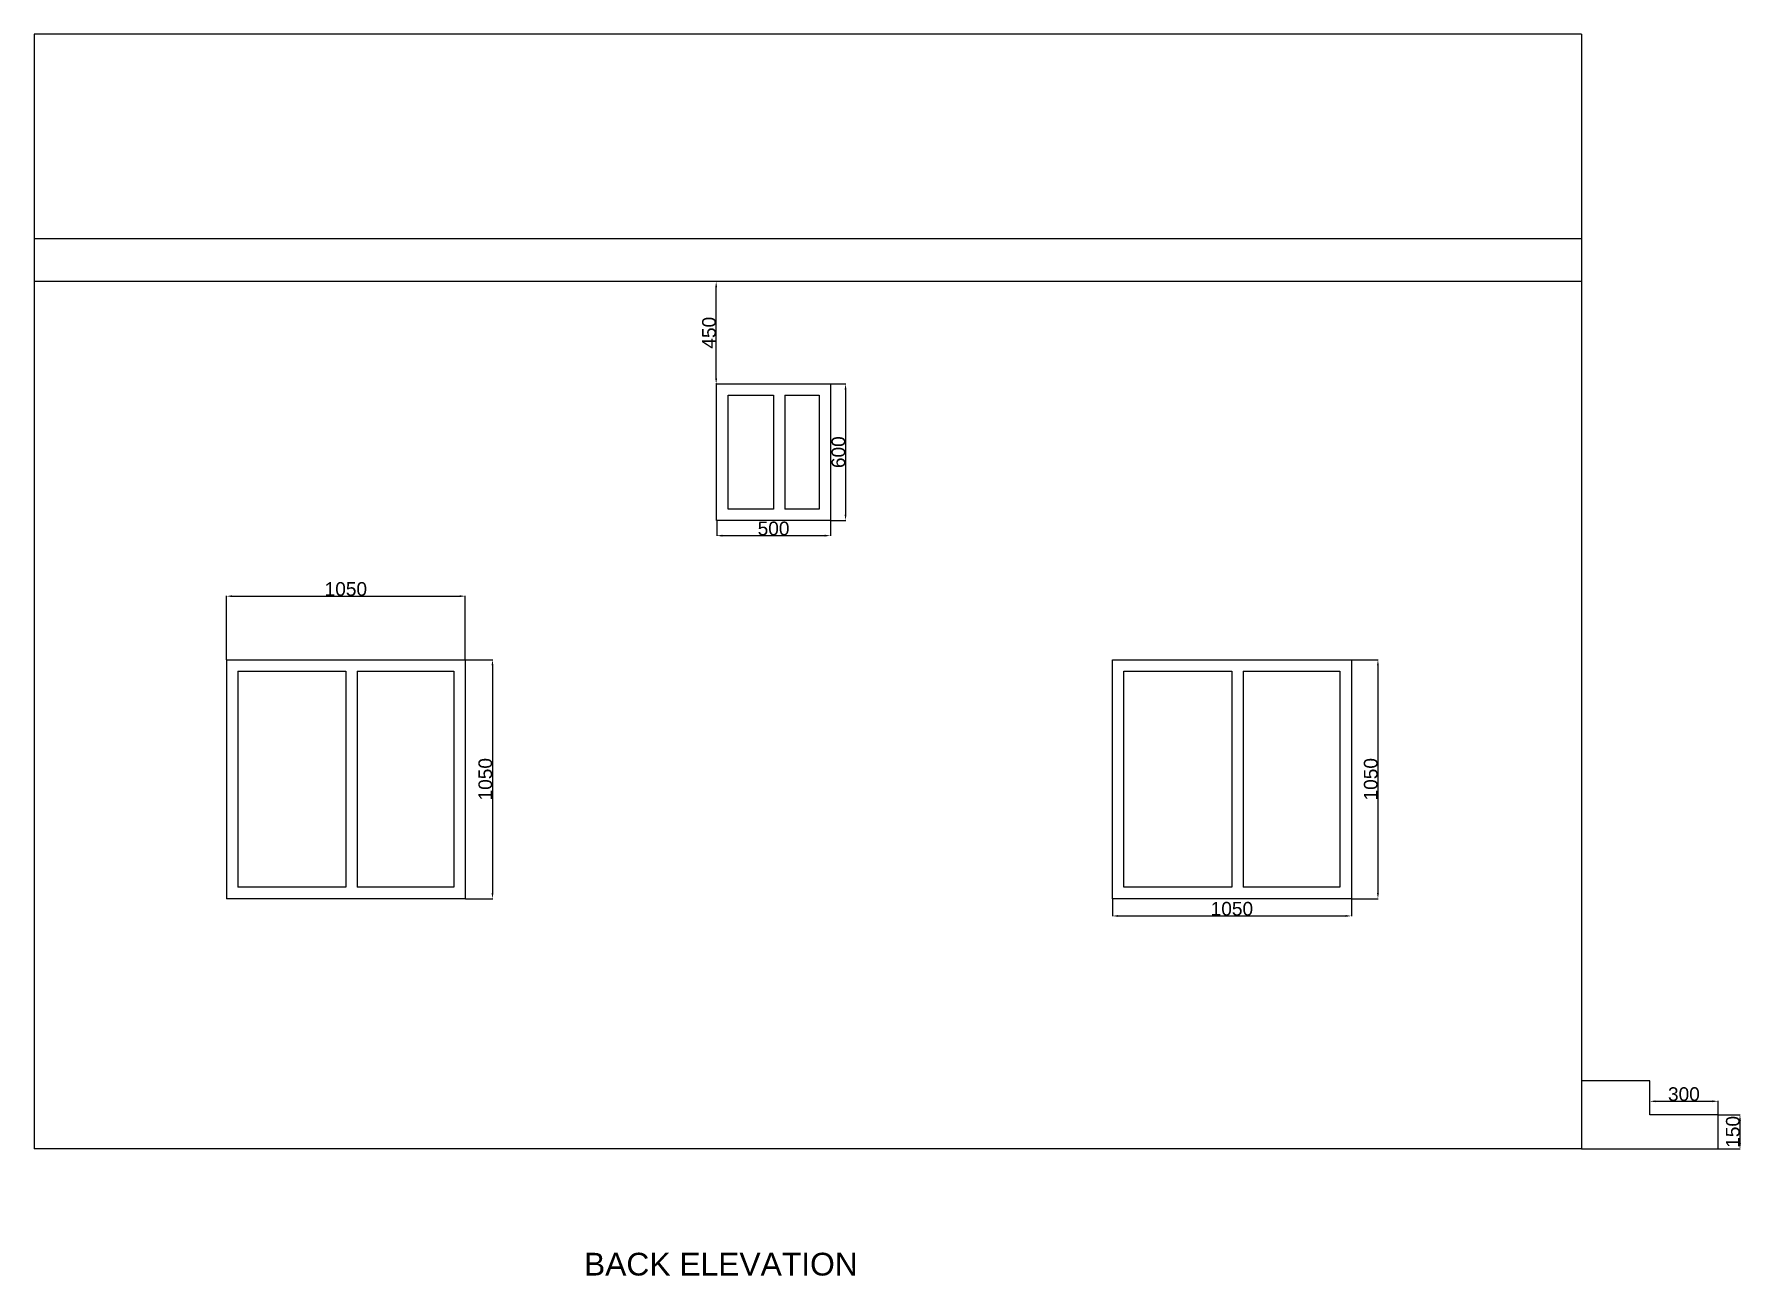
# Model space of a CAD drawing. Header units: millimetres. Extents: x -268 to 17488, y -1315 to 17293.
# Drawn here: x 50 to 7555, y 11696 to 17154 of the extents above; entities that cross this region are included whole.
import ezdxf

# ---------------------------------------------------------------- set-up
doc = ezdxf.new("R2010")
doc.units = ezdxf.units.MM
for name, color, linetype in [('Dimensions', 67, 'Continuous'), ('Step', 130, 'Continuous'), ('Window', 50, 'Continuous')]:
    doc.layers.add(name, color=color, linetype=linetype)
doc.styles.get("Standard").update_dxf_attribs({"font": 'arial.ttf'})
doc.dimstyles.new('ISO-25', dxfattribs={"dimtxt": 60, "dimasz": 25, "dimexe": 1.25, "dimexo": 0.625, "dimtad": 1, "dimdec": 1, "dimtxsty": 'Standard', "dimcen": 2.5, "dimadec": 0, "dimazin": 0, "dimtfac": 1, "dimtdec": 1, "dimtix": 1, "dimtmove": 0, "dimatfit": 3, "dimfxl": 1, "dimarcsym": 0})

# ---------------------------------------------------------------- blocks, each defined once
blk = doc.blocks.new('*D24')
at = {"layer": 'Defpoints', "color": 0, "transparency": 16777216}
for p in [(4788.6, 13353.9), (5838.6, 13353.9), (5838.6, 13278)]:
    blk.add_point(p, dxfattribs=at)
at = {"layer": 'Dimensions', "color": 0, "lineweight": -2, "transparency": 16777216}
for p, q in [((4788.6, 13353.3), (4788.6, 13276.8)), ((5838.6, 13353.3), (5838.6, 13276.8)), ((4813.6, 13278), (5813.6, 13278))]:
    blk.add_line(p, q, dxfattribs=at)
at = {"layer": 'Dimensions', "color": 0, "transparency": 16777216}
for points in [[(4813.6, 13282.2), (4813.6, 13273.9), (4788.6, 13278)], [(5813.6, 13282.2), (5813.6, 13273.9), (5838.6, 13278)]]:
    blk.add_solid(points, dxfattribs=at)
at = {"layer": 'Dimensions', "color": 0, "transparency": 16777216, "insert": (5313.6, 13309.3), "char_height": 60, "attachment_point": 5}
blk.add_mtext('1050', dxfattribs=at)
blk = doc.blocks.new('*D25')
at = {"layer": 'Defpoints', "color": 0, "transparency": 16777216}
for p in [(5838.6, 14403.9), (5838.6, 13353.9), (5955.4, 13353.9)]:
    blk.add_point(p, dxfattribs=at)
at = {"layer": 'Dimensions', "color": 0, "lineweight": -2, "transparency": 16777216}
for p, q in [((5839.2, 14403.9), (5956.6, 14403.9)), ((5955.4, 14378.9), (5955.4, 13378.9)), ((5839.2, 13353.9), (5956.6, 13353.9))]:
    blk.add_line(p, q, dxfattribs=at)
at = {"layer": 'Dimensions', "color": 0, "transparency": 16777216}
for points in [[(5951.2, 14378.9), (5959.5, 14378.9), (5955.4, 14403.9)], [(5951.2, 13378.9), (5959.5, 13378.9), (5955.4, 13353.9)]]:
    blk.add_solid(points, dxfattribs=at)
at = {"layer": 'Dimensions', "color": 0, "transparency": 16777216, "insert": (5924.1, 13878.9), "char_height": 60, "attachment_point": 5, "rotation": 90}
blk.add_mtext('1050', dxfattribs=at)
blk = doc.blocks.new('*D26')
at = {"layer": 'Defpoints', "color": 0, "transparency": 16777216}
for p in [(3049.4, 15016.4), (3549.4, 15016.4), (3549.4, 14949.6)]:
    blk.add_point(p, dxfattribs=at)
at = {"layer": 'Dimensions', "color": 0, "lineweight": -2, "transparency": 16777216}
for p, q in [((3049.4, 15015.8), (3049.4, 14948.4)), ((3549.4, 15015.8), (3549.4, 14948.4)), ((3074.4, 14949.6), (3524.4, 14949.6))]:
    blk.add_line(p, q, dxfattribs=at)
at = {"layer": 'Dimensions', "color": 0, "transparency": 16777216}
for points in [[(3074.4, 14953.8), (3074.4, 14945.4), (3049.4, 14949.6)], [(3524.4, 14953.8), (3524.4, 14945.4), (3549.4, 14949.6)]]:
    blk.add_solid(points, dxfattribs=at)
at = {"layer": 'Dimensions', "color": 0, "transparency": 16777216, "insert": (3299.4, 14980.9), "char_height": 60, "attachment_point": 5}
blk.add_mtext('500', dxfattribs=at)
blk = doc.blocks.new('*D27')
at = {"layer": 'Defpoints', "color": 0, "transparency": 16777216}
for p in [(3549.4, 15616.4), (3549.4, 15016.4), (3615.8, 15016.4)]:
    blk.add_point(p, dxfattribs=at)
at = {"layer": 'Dimensions', "color": 0, "lineweight": -2, "transparency": 16777216}
for p, q in [((3550, 15616.4), (3617.1, 15616.4)), ((3615.8, 15591.4), (3615.8, 15041.4)), ((3550, 15016.4), (3617.1, 15016.4))]:
    blk.add_line(p, q, dxfattribs=at)
at = {"layer": 'Dimensions', "color": 0, "transparency": 16777216}
for points in [[(3611.6, 15591.4), (3620, 15591.4), (3615.8, 15616.4)], [(3611.6, 15041.4), (3620, 15041.4), (3615.8, 15016.4)]]:
    blk.add_solid(points, dxfattribs=at)
at = {"layer": 'Dimensions', "color": 0, "transparency": 16777216, "insert": (3584.6, 15316.4), "char_height": 60, "attachment_point": 5, "rotation": 90}
blk.add_mtext('600', dxfattribs=at)
blk = doc.blocks.new('*D28')
at = {"layer": 'Defpoints', "color": 0, "transparency": 16777216}
for p in [(3047.2, 16066.4), (3049.4, 16066.4), (3049.4, 15616.4)]:
    blk.add_point(p, dxfattribs=at)
at = {"layer": 'Dimensions', "color": 0, "lineweight": -2, "transparency": 16777216}
for p, q in [((3048.7, 16066.4), (3046, 16066.4)), ((3047.2, 15641.4), (3047.2, 16041.4)), ((3048.7, 15616.4), (3046, 15616.4))]:
    blk.add_line(p, q, dxfattribs=at)
at = {"layer": 'Dimensions', "color": 0, "transparency": 16777216}
for points in [[(3043, 16041.4), (3051.4, 16041.4), (3047.2, 16066.4)], [(3043, 15641.4), (3051.4, 15641.4), (3047.2, 15616.4)]]:
    blk.add_solid(points, dxfattribs=at)
at = {"layer": 'Dimensions', "color": 0, "transparency": 16777216, "insert": (3016, 15841.4), "char_height": 60, "attachment_point": 5, "rotation": 90}
blk.add_mtext('450', dxfattribs=at)
blk = doc.blocks.new('*D29')
at = {"layer": 'Defpoints', "color": 0, "transparency": 16777216}
for p in [(1944.8, 14403.9), (1944.8, 13353.9), (2064.2, 13353.9)]:
    blk.add_point(p, dxfattribs=at)
at = {"layer": 'Dimensions', "color": 0, "lineweight": -2, "transparency": 16777216}
for p, q in [((1945.4, 14403.9), (2065.4, 14403.9)), ((2064.2, 14378.9), (2064.2, 13378.9)), ((1945.4, 13353.9), (2065.4, 13353.9))]:
    blk.add_line(p, q, dxfattribs=at)
at = {"layer": 'Dimensions', "color": 0, "transparency": 16777216}
for points in [[(2060, 14378.9), (2068.3, 14378.9), (2064.2, 14403.9)], [(2060, 13378.9), (2068.3, 13378.9), (2064.2, 13353.9)]]:
    blk.add_solid(points, dxfattribs=at)
at = {"layer": 'Dimensions', "color": 0, "transparency": 16777216, "insert": (2032.9, 13878.9), "char_height": 60, "attachment_point": 5, "rotation": 90}
blk.add_mtext('1050', dxfattribs=at)
blk = doc.blocks.new('*D30')
at = {"layer": 'Defpoints', "color": 0, "transparency": 16777216}
for p in [(1944.8, 14683.5), (894.8, 14403.9), (1944.8, 14403.9)]:
    blk.add_point(p, dxfattribs=at)
at = {"layer": 'Dimensions', "color": 0, "lineweight": -2, "transparency": 16777216}
for p, q in [((894.8, 14404.5), (894.8, 14684.8)), ((919.8, 14683.5), (1919.8, 14683.5)), ((1944.8, 14404.5), (1944.8, 14684.8))]:
    blk.add_line(p, q, dxfattribs=at)
at = {"layer": 'Dimensions', "color": 0, "transparency": 16777216}
for points in [[(919.8, 14687.7), (919.8, 14679.4), (894.8, 14683.5)], [(1919.8, 14687.7), (1919.8, 14679.4), (1944.8, 14683.5)]]:
    blk.add_solid(points, dxfattribs=at)
at = {"layer": 'Dimensions', "color": 0, "transparency": 16777216, "insert": (1419.8, 14714.8), "char_height": 60, "attachment_point": 5}
blk.add_mtext('1050', dxfattribs=at)
blk = doc.blocks.new('*D31')
at = {"layer": 'Defpoints', "color": 0, "transparency": 16777216}
for p in [(7450, 12403.9), (7450, 12253.9), (7546.5, 12253.9)]:
    blk.add_point(p, dxfattribs=at)
at = {"layer": 'Dimensions', "color": 0, "lineweight": -2, "transparency": 16777216}
for p, q in [((7450.6, 12403.9), (7547.8, 12403.9)), ((7546.5, 12378.9), (7546.5, 12278.9)), ((7450.6, 12253.9), (7547.8, 12253.9))]:
    blk.add_line(p, q, dxfattribs=at)
at = {"layer": 'Dimensions', "color": 0, "transparency": 16777216}
for points in [[(7542.4, 12378.9), (7550.7, 12378.9), (7546.5, 12403.9)], [(7542.4, 12278.9), (7550.7, 12278.9), (7546.5, 12253.9)]]:
    blk.add_solid(points, dxfattribs=at)
at = {"layer": 'Dimensions', "color": 0, "transparency": 16777216, "insert": (7515.3, 12328.9), "char_height": 60, "attachment_point": 5, "rotation": 90}
blk.add_mtext('150', dxfattribs=at)
blk = doc.blocks.new('*D32')
at = {"layer": 'Defpoints', "color": 0, "transparency": 16777216}
for p in [(7450, 12463.4), (7150, 12403.9), (7450, 12403.9)]:
    blk.add_point(p, dxfattribs=at)
at = {"layer": 'Dimensions', "color": 0, "lineweight": -2, "transparency": 16777216}
for p, q in [((7150, 12404.5), (7150, 12464.7)), ((7175, 12463.4), (7425, 12463.4)), ((7450, 12404.5), (7450, 12464.7))]:
    blk.add_line(p, q, dxfattribs=at)
at = {"layer": 'Dimensions', "color": 0, "transparency": 16777216}
for points in [[(7175, 12467.6), (7175, 12459.3), (7150, 12463.4)], [(7425, 12467.6), (7425, 12459.3), (7450, 12463.4)]]:
    blk.add_solid(points, dxfattribs=at)
at = {"layer": 'Dimensions', "color": 0, "transparency": 16777216, "insert": (7300, 12494.7), "char_height": 60, "attachment_point": 5}
blk.add_mtext('300', dxfattribs=at)

msp = doc.modelspace()

# ---------------------------------------------------------------- linework, layer by layer
for p, q in [((6850, 17153.88), (50, 17153.88)), ((50, 17153.88), (50, 12253.88)), ((6850, 17153.88), (6850, 12253.88)), ((6850, 16253.88), (50, 16253.88)), ((6850, 16066.38), (50, 16066.38)), ((6850, 12253.88), (50, 12253.88))]:
    msp.add_line(p, q)
at = {"layer": 'Step'}
for p, q in [((7150, 12553.88), (6850, 12553.88)), ((7150, 12403.88), (7150, 12553.88)), ((7450, 12403.88), (7150, 12403.88)), ((7450, 12253.88), (7450, 12403.88)), ((6850, 12253.88), (7450, 12253.88))]:
    msp.add_line(p, q, dxfattribs=at)
at = {"layer": 'Window'}
for p, q in [((3049.35, 15616.38), (3549.35, 15616.38)), ((3049.35, 15016.38), (3049.35, 15616.38)), ((3549.35, 15616.38), (3549.35, 15016.38)), ((3099.35, 15066.38), (3099.35, 15566.38)), ((3099.35, 15566.38), (3299.35, 15566.38)), ((3299.35, 15566.38), (3299.35, 15066.38)), ((3349.35, 15566.38), (3349.35, 15066.38)), ((3349.35, 15566.38), (3499.35, 15566.38)), ((3499.35, 15566.38), (3499.35, 15066.38)), ((3549.35, 15016.38), (3049.35, 15016.38)), ((3299.35, 15066.38), (3099.35, 15066.38)), ((3499.35, 15066.38), (3349.35, 15066.38)), ((894.82, 14403.88), (1944.82, 14403.88)), ((894.82, 14403.88), (894.82, 13353.88)), ((944.82, 14353.88), (1419.82, 14353.88)), ((944.82, 14353.88), (944.82, 13403.88)), ((1419.82, 14353.88), (1419.82, 13403.88)), ((1469.82, 14353.88), (1469.82, 13403.88)), ((1469.82, 14353.88), (1894.82, 14353.88)), ((1894.82, 14353.88), (1894.82, 13403.88)), ((1944.82, 14403.88), (1944.82, 13353.88)), ((4788.56, 13353.88), (4788.56, 14403.88)), ((4788.56, 14403.88), (5838.56, 14403.88)), ((4838.56, 14353.88), (5313.56, 14353.88)), ((4838.56, 13403.88), (4838.56, 14353.88)), ((5313.56, 14353.88), (5313.56, 13403.88)), ((5363.56, 14353.88), (5363.56, 13403.88)), ((5363.56, 14353.88), (5788.56, 14353.88)), ((5788.56, 14353.88), (5788.56, 13403.88)), ((5838.56, 14403.88), (5838.56, 13353.88)), ((1419.82, 13403.88), (944.82, 13403.88)), ((1894.82, 13403.88), (1469.82, 13403.88)), ((5313.56, 13403.88), (4838.56, 13403.88)), ((5788.56, 13403.88), (5363.56, 13403.88)), ((1944.82, 13353.88), (894.82, 13353.88)), ((5838.56, 13353.88), (4788.56, 13353.88))]:
    msp.add_line(p, q, dxfattribs=at)

# ---------------------------------------------------------------- texts
at = {"layer": 'Dimensions', "insert": (2466.23, 11797.58), "char_height": 100, "attachment_point": 1}
msp.add_mtext_dynamic_manual_height_columns('BACK ELEVATION', width=2429.3379, gutter_width=12.5, heights=[0], dxfattribs=at)

# ---------------------------------------------------------------- dimensions: what is measured, and where the dimension line sits
at = {"layer": 'Dimensions'}
for base, p1, p2, picture, middle in [((3047.21, 16066.38), (3049.35, 15616.38), (3049.35, 16066.38), '*D28', (3015.95, 15841.38)), ((3615.81, 15016.38), (3549.35, 15616.38), (3549.35, 15016.38), '*D27', (3584.55, 15316.38)), ((2064.17, 13353.88), (1944.82, 14403.88), (1944.82, 13353.88), '*D29', (2032.91, 13878.88)), ((5955.36, 13353.88), (5838.56, 14403.88), (5838.56, 13353.88), '*D25', (5924.1, 13878.88)), ((7546.55, 12253.88), (7450, 12403.88), (7450, 12253.88), '*D31', (7515.29, 12328.88))]:
    dim = msp.add_linear_dim(base=base, p1=p1, p2=p2, angle=90, dimstyle='ISO-25', dxfattribs=at)
    dim.commit()
    dim.dimension.update_dxf_attribs({"geometry": picture, "text_midpoint": middle})
for base, p1, p2, picture, middle in [((3549.35, 14949.6), (3049.35, 15016.38), (3549.35, 15016.38), '*D26', (3299.35, 14980.86)), ((1944.82, 14683.54), (894.82, 14403.88), (1944.82, 14403.88), '*D30', (1419.82, 14714.8)), ((5838.56, 13278.03), (4788.56, 13353.88), (5838.56, 13353.88), '*D24', (5313.56, 13309.29)), ((7450, 12463.45), (7150, 12403.88), (7450, 12403.88), '*D32', (7300, 12494.73))]:
    dim = msp.add_linear_dim(base=base, p1=p1, p2=p2, dimstyle='ISO-25', dxfattribs=at)
    dim.commit()
    dim.dimension.update_dxf_attribs({"geometry": picture, "text_midpoint": middle})

doc.saveas('drawing.dxf')
